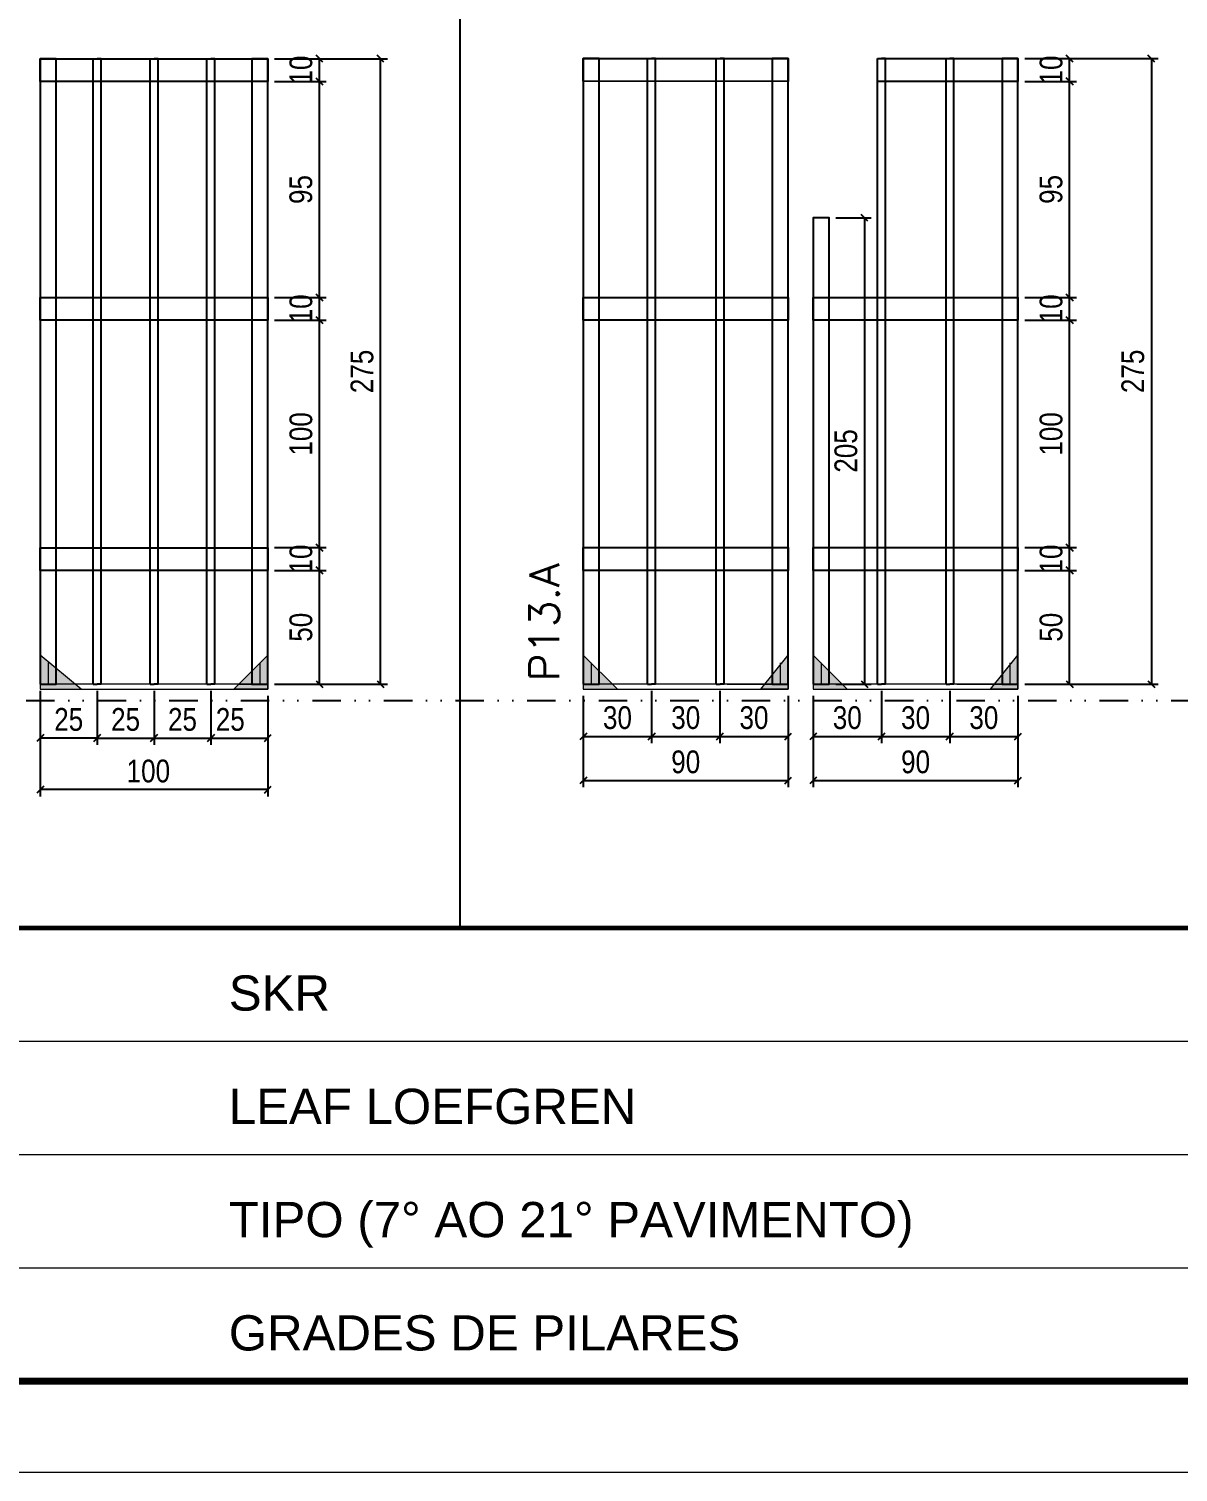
# Model space of a CAD drawing. Extents: x 14400 to 27878, y -21631 to 6985.
# Drawn here: x 19793 to 20298, y 3638 to 4272 of the extents above; entities that cross this region are included whole.
import ezdxf

# ---------------------------------------------------------------- set-up
doc = ezdxf.new("R2010")
doc.units = 0
for name, pattern in [('CONTINUO', [0]), ('DASHED', [0.75, 0.5, -0.25]), ('DIVIDE2', [0.625, 0.25, -0.125, 0, -0.125, 0, -0.125]), ('HIDDEN', [0.375, 0.25, -0.125])]:
    doc.linetypes.add(name, pattern=pattern)
for name, color, linetype in [('COTA', 241, 'Continuous'), ('Nível', 160, 'Continuous'), ('SARR_2.2x10', 60, 'Continuous'), ('SARR_3.5x7', 81, 'Continuous'), ('SARR_7x7', 40, 'Continuous')]:
    doc.layers.add(name, color=color, linetype=linetype)
for name, color, linetype, lineweight in [('Folhas', 255, 'Continuous', 9), ('Madeira', 126, 'Continuous', 18), ('Sarr 2.2x7', 40, 'Continuous', 9), ('SARRAFO DE PRESSAO', 251, 'DASHED', 9), ('Texto Seção', 7, 'Continuous', 15)]:
    doc.layers.add(name, color=color, linetype=linetype, lineweight=lineweight)
doc.styles.add('ARIAL', font='arial.ttf')
doc.styles.add('COTA TECNICA', font='techl___.ttf', dxfattribs={"height": 10})
doc.styles.add('REGUA-120', font='ROMANS.shx', dxfattribs={"height": 15})
doc.dimstyles.new('PAINEL', dxfattribs={"dimtxt": 10, "dimasz": 3, "dimexe": 3, "dimexo": 3, "dimgap": 3, "dimtad": 1, "dimdec": 1, "dimzin": 12, "dimdsep": 46, "dimtxsty": 'COTA TECNICA', "dimblk1": 'OBLIQUE', "dimblk2": 'OBLIQUE', "dimsah": 1, "dimcen": 0.9, "dimclrd": 4, "dimclre": 4, "dimclrt": 240, "dimadec": 1, "dimazin": 3, "dimtfac": 1, "dimtdec": 1, "dimtmove": 0, "dimatfit": 3, "dimfxl": 1, "dimtolj": 1, "dimtzin": 12, "dimarcsym": 0})

# ---------------------------------------------------------------- blocks, each defined once
blk = doc.blocks.new('9999999999')
at = {"color": 30, "linetype": 'CONTINUO'}
for p, q in [((98564.56, 34379.64), (99583.98, 34379.64)), ((98564.56, 34329.83), (99487.98, 34329.83)), ((98564.56, 34280.02), (99487.98, 34280.02))]:
    blk.add_line(p, q, dxfattribs=at)
at = {"color": 30, "linetype": 'CONTINUO', "const_width": 2}
blk.add_lwpolyline([(99583.98, 34230.21), (99583.98, 34414.45, 0.414214), (99568.98, 34429.45), (98228.98, 34429.45, 0.414214), (98213.98, 34414.45), (98213.98, 34245.21, 0.414214), (98228.98, 34230.21), (99583.98, 34230.21)], format="xyb", dxfattribs=at)
at = {"layer": 'Folhas'}
blk.add_lwpolyline([(98138.98, 34190.21), (99623.98, 34190.21), (99623.98, 35240.21), (98138.98, 35240.21)], close=True, dxfattribs=at)
at = {"layer": 'Folhas', "color": 30, "const_width": 3}
blk.add_lwpolyline([(98213.98, 34230.21), (99583.98, 34230.21), (99583.98, 35200.21), (98213.98, 35200.21)], close=True, dxfattribs=at)
at = {"color": 7, "linetype": 'Continuous', "ltscale": 5, "style": 'ARIAL'}
for s, height, p in [('SKR', 15.483, (98837.68, 34393.13)), ('LEAF LOEFGREN', 15.4829, (98837.68, 34343.32)), ('TIPO (7° AO 21° PAVIMENTO)', 15.4829, (98837.68, 34293.51)), ('GRADES DE PILARES', 15.4829, (98837.68, 34243.7))]:
    blk.add_text(s, height=height, dxfattribs=at).set_placement(p)
blk = doc.blocks.new('_Oblique')
at = {"color": 0, "linetype": 'ByBlock', "lineweight": -2}
blk.add_line((-0.5, -0.5), (0.5, 0.5), dxfattribs=at)
blk = doc.blocks.new('*D6192')
at = {"layer": 'COTA', "color": 4, "lineweight": -2, "transparency": 16777216}
for p, q in [((19797.82, 3965.86), (19797.82, 3934.68)), ((19897.82, 3965.86), (19897.82, 3934.68)), ((19897.82, 3937.68), (19797.82, 3937.68))]:
    blk.add_line(p, q, dxfattribs=at)
at = {"layer": 'Defpoints', "color": 0, "transparency": 16777216}
for p in [(19797.82, 3968.86), (19897.82, 3968.86), (19797.82, 3937.68)]:
    blk.add_point(p, dxfattribs=at)
at = {"layer": 'COTA', "color": 4, "lineweight": -2, "transparency": 16777216, "xscale": 3, "yscale": 3, "zscale": 3, "rotation": 180}
blk.add_blockref('_Oblique', (19797.82, 3937.68), dxfattribs=at)
at = {"layer": 'COTA', "color": 4, "lineweight": -2, "transparency": 16777216, "xscale": 3, "yscale": 3, "zscale": 3}
blk.add_blockref('_Oblique', (19897.82, 3937.68), dxfattribs=at)
at = {"layer": 'COTA', "color": 240, "transparency": 16777216, "insert": (19845.32, 3945.79), "char_height": 10, "attachment_point": 5, "style": 'COTA TECNICA'}
blk.add_mtext('\\A1;100', dxfattribs=at)
blk = doc.blocks.new('*D6193')
at = {"layer": 'COTA', "color": 4, "lineweight": -2, "transparency": 16777216}
for p, q in [((19797.82, 3981.06), (19797.82, 3957.36)), ((19822.82, 3981.06), (19822.82, 3957.36)), ((19822.82, 3960.36), (19797.82, 3960.36))]:
    blk.add_line(p, q, dxfattribs=at)
at = {"layer": 'Defpoints', "color": 0, "transparency": 16777216}
for p in [(19797.82, 3984.06), (19822.82, 3984.06), (19797.82, 3960.36)]:
    blk.add_point(p, dxfattribs=at)
at = {"layer": 'COTA', "color": 4, "lineweight": -2, "transparency": 16777216, "xscale": 3, "yscale": 3, "zscale": 3, "rotation": 180}
blk.add_blockref('_Oblique', (19797.82, 3960.36), dxfattribs=at)
at = {"layer": 'COTA', "color": 4, "lineweight": -2, "transparency": 16777216, "xscale": 3, "yscale": 3, "zscale": 3}
blk.add_blockref('_Oblique', (19822.82, 3960.36), dxfattribs=at)
at = {"layer": 'COTA', "color": 240, "transparency": 16777216, "insert": (19810.32, 3968.47), "char_height": 10, "attachment_point": 5, "style": 'COTA TECNICA'}
blk.add_mtext('\\A1;25', dxfattribs=at)
blk = doc.blocks.new('*D6194')
at = {"layer": 'COTA', "color": 4, "lineweight": -2, "transparency": 16777216}
for p, q in [((19872.82, 3981.06), (19872.82, 3957.36)), ((19897.82, 3978.86), (19897.82, 3957.36)), ((19872.82, 3960.36), (19897.82, 3960.36))]:
    blk.add_line(p, q, dxfattribs=at)
at = {"layer": 'Defpoints', "color": 0, "transparency": 16777216}
for p in [(19872.82, 3984.06), (19897.82, 3981.86), (19897.82, 3960.36)]:
    blk.add_point(p, dxfattribs=at)
at = {"layer": 'COTA', "color": 4, "lineweight": -2, "transparency": 16777216, "xscale": 3, "yscale": 3, "zscale": 3, "rotation": 180}
blk.add_blockref('_Oblique', (19872.82, 3960.36), dxfattribs=at)
at = {"layer": 'COTA', "color": 4, "lineweight": -2, "transparency": 16777216, "xscale": 3, "yscale": 3, "zscale": 3}
blk.add_blockref('_Oblique', (19897.82, 3960.36), dxfattribs=at)
at = {"layer": 'COTA', "color": 240, "transparency": 16777216, "insert": (19881.32, 3968.47), "char_height": 10, "attachment_point": 5, "style": 'COTA TECNICA'}
blk.add_mtext('\\A1;25', dxfattribs=at)
blk = doc.blocks.new('*D6195')
at = {"layer": 'COTA', "color": 4, "lineweight": -2, "transparency": 16777216}
for p, q in [((19822.82, 3981.06), (19822.82, 3957.36)), ((19847.82, 3981.06), (19847.82, 3957.36)), ((19822.82, 3960.36), (19847.82, 3960.36))]:
    blk.add_line(p, q, dxfattribs=at)
at = {"layer": 'Defpoints', "color": 0, "transparency": 16777216}
for p in [(19822.82, 3984.06), (19847.82, 3984.06), (19847.82, 3960.36)]:
    blk.add_point(p, dxfattribs=at)
at = {"layer": 'COTA', "color": 4, "lineweight": -2, "transparency": 16777216, "xscale": 3, "yscale": 3, "zscale": 3, "rotation": 180}
blk.add_blockref('_Oblique', (19822.82, 3960.36), dxfattribs=at)
at = {"layer": 'COTA', "color": 4, "lineweight": -2, "transparency": 16777216, "xscale": 3, "yscale": 3, "zscale": 3}
blk.add_blockref('_Oblique', (19847.82, 3960.36), dxfattribs=at)
at = {"layer": 'COTA', "color": 240, "transparency": 16777216, "insert": (19835.32, 3968.47), "char_height": 10, "attachment_point": 5, "style": 'COTA TECNICA'}
blk.add_mtext('\\A1;25', dxfattribs=at)
blk = doc.blocks.new('*D6196')
at = {"layer": 'COTA', "color": 4, "lineweight": -2, "transparency": 16777216}
for p, q in [((19900.82, 4034.06), (19923.52, 4034.06)), ((19920.52, 3984.06), (19920.52, 4034.06)), ((19900.82, 3984.06), (19923.52, 3984.06))]:
    blk.add_line(p, q, dxfattribs=at)
at = {"layer": 'Defpoints', "color": 0, "transparency": 16777216}
for p in [(19897.82, 4034.06), (19920.52, 4034.06), (19897.82, 3984.06)]:
    blk.add_point(p, dxfattribs=at)
at = {"layer": 'COTA', "color": 4, "lineweight": -2, "transparency": 16777216, "xscale": 3, "yscale": 3, "zscale": 3}
for p, rotation in [((19920.52, 4034.06), 90), ((19920.52, 3984.06), 270)]:
    blk.add_blockref('_Oblique', p, dxfattribs=dict(at, rotation=rotation))
at = {"layer": 'COTA', "color": 240, "transparency": 16777216, "insert": (19912.41, 4009.06), "char_height": 10, "attachment_point": 5, "rotation": 90, "style": 'COTA TECNICA'}
blk.add_mtext('\\A1;50', dxfattribs=at)
blk = doc.blocks.new('*D6197')
at = {"layer": 'COTA', "color": 4, "lineweight": -2, "transparency": 16777216}
for p, q in [((19847.82, 3981.06), (19847.82, 3957.36)), ((19872.82, 3981.06), (19872.82, 3957.36)), ((19847.82, 3960.36), (19872.82, 3960.36))]:
    blk.add_line(p, q, dxfattribs=at)
at = {"layer": 'Defpoints', "color": 0, "transparency": 16777216}
for p in [(19847.82, 3984.06), (19872.82, 3984.06), (19872.82, 3960.36)]:
    blk.add_point(p, dxfattribs=at)
at = {"layer": 'COTA', "color": 4, "lineweight": -2, "transparency": 16777216, "xscale": 3, "yscale": 3, "zscale": 3, "rotation": 180}
blk.add_blockref('_Oblique', (19847.82, 3960.36), dxfattribs=at)
at = {"layer": 'COTA', "color": 4, "lineweight": -2, "transparency": 16777216, "xscale": 3, "yscale": 3, "zscale": 3}
blk.add_blockref('_Oblique', (19872.82, 3960.36), dxfattribs=at)
at = {"layer": 'COTA', "color": 240, "transparency": 16777216, "insert": (19860.32, 3968.47), "char_height": 10, "attachment_point": 5, "style": 'COTA TECNICA'}
blk.add_mtext('\\A1;25', dxfattribs=at)
blk = doc.blocks.new('*D6198')
at = {"layer": 'COTA', "color": 4, "lineweight": -2, "transparency": 16777216}
for p, q in [((19900.82, 4044.06), (19923.52, 4044.06)), ((19920.52, 4034.06), (19920.52, 4044.06)), ((19900.82, 4034.06), (19923.52, 4034.06))]:
    blk.add_line(p, q, dxfattribs=at)
at = {"layer": 'Defpoints', "color": 0, "transparency": 16777216}
for p in [(19897.82, 4044.06), (19920.52, 4044.06), (19897.82, 4034.06)]:
    blk.add_point(p, dxfattribs=at)
at = {"layer": 'COTA', "color": 4, "lineweight": -2, "transparency": 16777216, "xscale": 3, "yscale": 3, "zscale": 3}
for p, rotation in [((19920.52, 4044.06), 90), ((19920.52, 4034.06), 270)]:
    blk.add_blockref('_Oblique', p, dxfattribs=dict(at, rotation=rotation))
at = {"layer": 'COTA', "color": 240, "transparency": 16777216, "insert": (19912.41, 4039.06), "char_height": 10, "attachment_point": 5, "rotation": 90, "style": 'COTA TECNICA'}
blk.add_mtext('\\A1;10', dxfattribs=at)
blk = doc.blocks.new('*D6199')
at = {"layer": 'COTA', "color": 4, "lineweight": -2, "transparency": 16777216}
for p, q in [((19900.82, 4144.06), (19923.52, 4144.06)), ((19920.52, 4044.06), (19920.52, 4144.06)), ((19900.82, 4044.06), (19923.52, 4044.06))]:
    blk.add_line(p, q, dxfattribs=at)
at = {"layer": 'Defpoints', "color": 0, "transparency": 16777216}
for p in [(19897.82, 4144.06), (19920.52, 4144.06), (19897.82, 4044.06)]:
    blk.add_point(p, dxfattribs=at)
at = {"layer": 'COTA', "color": 4, "lineweight": -2, "transparency": 16777216, "xscale": 3, "yscale": 3, "zscale": 3}
for p, rotation in [((19920.52, 4144.06), 90), ((19920.52, 4044.06), 270)]:
    blk.add_blockref('_Oblique', p, dxfattribs=dict(at, rotation=rotation))
at = {"layer": 'COTA', "color": 240, "transparency": 16777216, "insert": (19912.41, 4094.06), "char_height": 10, "attachment_point": 5, "rotation": 90, "style": 'COTA TECNICA'}
blk.add_mtext('\\A1;100', dxfattribs=at)
blk = doc.blocks.new('*D6200')
at = {"layer": 'COTA', "color": 4, "lineweight": -2, "transparency": 16777216}
for p, q in [((19900.82, 4154.06), (19923.52, 4154.06)), ((19920.52, 4144.06), (19920.52, 4154.06)), ((19900.82, 4144.06), (19923.52, 4144.06))]:
    blk.add_line(p, q, dxfattribs=at)
at = {"layer": 'Defpoints', "color": 0, "transparency": 16777216}
for p in [(19897.82, 4154.06), (19920.52, 4154.06), (19897.82, 4144.06)]:
    blk.add_point(p, dxfattribs=at)
at = {"layer": 'COTA', "color": 4, "lineweight": -2, "transparency": 16777216, "xscale": 3, "yscale": 3, "zscale": 3}
for p, rotation in [((19920.52, 4154.06), 90), ((19920.52, 4144.06), 270)]:
    blk.add_blockref('_Oblique', p, dxfattribs=dict(at, rotation=rotation))
at = {"layer": 'COTA', "color": 240, "transparency": 16777216, "insert": (19912.41, 4149.06), "char_height": 10, "attachment_point": 5, "rotation": 90, "style": 'COTA TECNICA'}
blk.add_mtext('\\A1;10', dxfattribs=at)
blk = doc.blocks.new('*D6207')
at = {"layer": 'COTA', "color": 4, "lineweight": -2, "transparency": 16777216}
for p, q in [((19900.82, 4259.03), (19950.35, 4259.03)), ((19947.35, 3984.06), (19947.35, 4259.03)), ((19900.82, 3984.06), (19950.35, 3984.06))]:
    blk.add_line(p, q, dxfattribs=at)
at = {"layer": 'Defpoints', "color": 0, "transparency": 16777216}
for p in [(19897.82, 4259.03), (19947.35, 4259.03), (19897.82, 3984.06)]:
    blk.add_point(p, dxfattribs=at)
at = {"layer": 'COTA', "color": 4, "lineweight": -2, "transparency": 16777216, "xscale": 3, "yscale": 3, "zscale": 3}
for p, rotation in [((19947.35, 4259.03), 90), ((19947.35, 3984.06), 270)]:
    blk.add_blockref('_Oblique', p, dxfattribs=dict(at, rotation=rotation))
at = {"layer": 'COTA', "color": 240, "transparency": 16777216, "insert": (19939.24, 4121.54), "char_height": 10, "attachment_point": 5, "rotation": 90, "style": 'COTA TECNICA'}
blk.add_mtext('\\A1;275', dxfattribs=at)
blk = doc.blocks.new('*D6201')
at = {"layer": 'COTA', "color": 4, "lineweight": -2, "transparency": 16777216}
for p, q in [((19900.82, 4259.06), (19923.52, 4259.06)), ((19920.52, 4249.06), (19920.52, 4259.06)), ((19900.82, 4249.06), (19923.52, 4249.06))]:
    blk.add_line(p, q, dxfattribs=at)
at = {"layer": 'Defpoints', "color": 0, "transparency": 16777216}
for p in [(19897.82, 4259.06), (19920.52, 4259.06), (19897.82, 4249.06)]:
    blk.add_point(p, dxfattribs=at)
at = {"layer": 'COTA', "color": 4, "lineweight": -2, "transparency": 16777216, "xscale": 3, "yscale": 3, "zscale": 3}
for p, rotation in [((19920.52, 4259.06), 90), ((19920.52, 4249.06), 270)]:
    blk.add_blockref('_Oblique', p, dxfattribs=dict(at, rotation=rotation))
at = {"layer": 'COTA', "color": 240, "transparency": 16777216, "insert": (19912.41, 4254.06), "char_height": 10, "attachment_point": 5, "rotation": 90, "style": 'COTA TECNICA'}
blk.add_mtext('\\A1;10', dxfattribs=at)
blk = doc.blocks.new('*D6208')
at = {"layer": 'COTA', "color": 4, "lineweight": -2, "transparency": 16777216}
for p, q in [((19900.82, 4249.03), (19923.52, 4249.03)), ((19920.52, 4154.03), (19920.52, 4249.03)), ((19900.82, 4154.03), (19923.52, 4154.03))]:
    blk.add_line(p, q, dxfattribs=at)
at = {"layer": 'Defpoints', "color": 0, "transparency": 16777216}
for p in [(19897.82, 4249.03), (19920.52, 4249.03), (19897.82, 4154.03)]:
    blk.add_point(p, dxfattribs=at)
at = {"layer": 'COTA', "color": 4, "lineweight": -2, "transparency": 16777216, "xscale": 3, "yscale": 3, "zscale": 3}
for p, rotation in [((19920.52, 4249.03), 90), ((19920.52, 4154.03), 270)]:
    blk.add_blockref('_Oblique', p, dxfattribs=dict(at, rotation=rotation))
at = {"layer": 'COTA', "color": 240, "transparency": 16777216, "insert": (19912.38, 4201.53), "char_height": 10, "attachment_point": 5, "rotation": 90, "style": 'COTA TECNICA'}
blk.add_mtext('\\A1;95', dxfattribs=at)
blk = doc.blocks.new('*D6214')
at = {"layer": 'COTA', "color": 4, "lineweight": -2, "transparency": 16777216}
for p, q in [((20167.47, 3981.06), (20167.47, 3958.04)), ((20137.47, 3978.86), (20137.47, 3958.04)), ((20137.47, 3961.04), (20167.47, 3961.04))]:
    blk.add_line(p, q, dxfattribs=at)
at = {"layer": 'Defpoints', "color": 0, "transparency": 16777216}
for p in [(20137.47, 3981.86), (20167.47, 3984.06), (20167.47, 3961.04)]:
    blk.add_point(p, dxfattribs=at)
at = {"layer": 'COTA', "color": 4, "lineweight": -2, "transparency": 16777216, "xscale": 3, "yscale": 3, "zscale": 3, "rotation": 180}
blk.add_blockref('_Oblique', (20137.47, 3961.04), dxfattribs=at)
at = {"layer": 'COTA', "color": 4, "lineweight": -2, "transparency": 16777216, "xscale": 3, "yscale": 3, "zscale": 3}
blk.add_blockref('_Oblique', (20167.47, 3961.04), dxfattribs=at)
at = {"layer": 'COTA', "color": 240, "transparency": 16777216, "insert": (20152.47, 3969.26), "char_height": 10, "attachment_point": 5, "style": 'COTA TECNICA'}
blk.add_mtext('\\A1;30', dxfattribs=at)
blk = doc.blocks.new('*D6215')
at = {"layer": 'COTA', "color": 4, "lineweight": -2, "transparency": 16777216}
for p, q in [((20167.47, 3981.06), (20167.47, 3958.04)), ((20197.47, 3981.06), (20197.47, 3958.04)), ((20167.47, 3961.04), (20197.47, 3961.04))]:
    blk.add_line(p, q, dxfattribs=at)
at = {"layer": 'Defpoints', "color": 0, "transparency": 16777216}
for p in [(20167.47, 3984.06), (20197.47, 3984.06), (20197.47, 3961.04)]:
    blk.add_point(p, dxfattribs=at)
at = {"layer": 'COTA', "color": 4, "lineweight": -2, "transparency": 16777216, "xscale": 3, "yscale": 3, "zscale": 3, "rotation": 180}
blk.add_blockref('_Oblique', (20167.47, 3961.04), dxfattribs=at)
at = {"layer": 'COTA', "color": 4, "lineweight": -2, "transparency": 16777216, "xscale": 3, "yscale": 3, "zscale": 3}
blk.add_blockref('_Oblique', (20197.47, 3961.04), dxfattribs=at)
at = {"layer": 'COTA', "color": 240, "transparency": 16777216, "insert": (20182.47, 3969.26), "char_height": 10, "attachment_point": 5, "style": 'COTA TECNICA'}
blk.add_mtext('\\A1;30', dxfattribs=at)
blk = doc.blocks.new('*D6216')
at = {"layer": 'COTA', "color": 4, "lineweight": -2, "transparency": 16777216}
for p, q in [((20197.47, 3981.06), (20197.47, 3958.04)), ((20227.47, 3978.86), (20227.47, 3958.04)), ((20197.47, 3961.04), (20227.47, 3961.04))]:
    blk.add_line(p, q, dxfattribs=at)
at = {"layer": 'Defpoints', "color": 0, "transparency": 16777216}
for p in [(20197.47, 3984.06), (20227.47, 3981.86), (20227.47, 3961.04)]:
    blk.add_point(p, dxfattribs=at)
at = {"layer": 'COTA', "color": 4, "lineweight": -2, "transparency": 16777216, "xscale": 3, "yscale": 3, "zscale": 3, "rotation": 180}
blk.add_blockref('_Oblique', (20197.47, 3961.04), dxfattribs=at)
at = {"layer": 'COTA', "color": 4, "lineweight": -2, "transparency": 16777216, "xscale": 3, "yscale": 3, "zscale": 3}
blk.add_blockref('_Oblique', (20227.47, 3961.04), dxfattribs=at)
at = {"layer": 'COTA', "color": 240, "transparency": 16777216, "insert": (20212.47, 3969.26), "char_height": 10, "attachment_point": 5, "style": 'COTA TECNICA'}
blk.add_mtext('\\A1;30', dxfattribs=at)
blk = doc.blocks.new('*D6217')
at = {"layer": 'COTA', "color": 4, "lineweight": -2, "transparency": 16777216}
for p, q in [((20137.47, 3978.86), (20137.47, 3938.68)), ((20227.47, 3978.86), (20227.47, 3938.68)), ((20137.47, 3941.68), (20227.47, 3941.68))]:
    blk.add_line(p, q, dxfattribs=at)
at = {"layer": 'Defpoints', "color": 0, "transparency": 16777216}
for p in [(20137.47, 3981.86), (20227.47, 3981.86), (20227.47, 3941.68)]:
    blk.add_point(p, dxfattribs=at)
at = {"layer": 'COTA', "color": 4, "lineweight": -2, "transparency": 16777216, "xscale": 3, "yscale": 3, "zscale": 3, "rotation": 180}
blk.add_blockref('_Oblique', (20137.47, 3941.68), dxfattribs=at)
at = {"layer": 'COTA', "color": 4, "lineweight": -2, "transparency": 16777216, "xscale": 3, "yscale": 3, "zscale": 3}
blk.add_blockref('_Oblique', (20227.47, 3941.68), dxfattribs=at)
at = {"layer": 'COTA', "color": 240, "transparency": 16777216, "insert": (20182.47, 3949.81), "char_height": 10, "attachment_point": 5, "style": 'COTA TECNICA'}
blk.add_mtext('\\A1;90', dxfattribs=at)
blk = doc.blocks.new('*D6218')
at = {"layer": 'COTA', "color": 4, "lineweight": -2, "transparency": 16777216}
for p, q in [((20230.47, 4034.06), (20253.17, 4034.06)), ((20250.17, 3984.06), (20250.17, 4034.06)), ((20230.47, 3984.06), (20253.17, 3984.06))]:
    blk.add_line(p, q, dxfattribs=at)
at = {"layer": 'Defpoints', "color": 0, "transparency": 16777216}
for p in [(20227.47, 4034.06), (20250.17, 4034.06), (20227.47, 3984.06)]:
    blk.add_point(p, dxfattribs=at)
at = {"layer": 'COTA', "color": 4, "lineweight": -2, "transparency": 16777216, "xscale": 3, "yscale": 3, "zscale": 3}
for p, rotation in [((20250.17, 4034.06), 90), ((20250.17, 3984.06), 270)]:
    blk.add_blockref('_Oblique', p, dxfattribs=dict(at, rotation=rotation))
at = {"layer": 'COTA', "color": 240, "transparency": 16777216, "insert": (20242.06, 4009.06), "char_height": 10, "attachment_point": 5, "rotation": 90, "style": 'COTA TECNICA'}
blk.add_mtext('\\A1;50', dxfattribs=at)
blk = doc.blocks.new('*D6219')
at = {"layer": 'COTA', "color": 4, "lineweight": -2, "transparency": 16777216}
for p, q in [((20230.47, 4044.06), (20253.17, 4044.06)), ((20250.17, 4034.06), (20250.17, 4044.06)), ((20230.47, 4034.06), (20253.17, 4034.06))]:
    blk.add_line(p, q, dxfattribs=at)
at = {"layer": 'Defpoints', "color": 0, "transparency": 16777216}
for p in [(20227.47, 4044.06), (20250.17, 4044.06), (20227.47, 4034.06)]:
    blk.add_point(p, dxfattribs=at)
at = {"layer": 'COTA', "color": 4, "lineweight": -2, "transparency": 16777216, "xscale": 3, "yscale": 3, "zscale": 3}
for p, rotation in [((20250.17, 4044.06), 90), ((20250.17, 4034.06), 270)]:
    blk.add_blockref('_Oblique', p, dxfattribs=dict(at, rotation=rotation))
at = {"layer": 'COTA', "color": 240, "transparency": 16777216, "insert": (20242.07, 4039.06), "char_height": 10, "attachment_point": 5, "rotation": 90, "style": 'COTA TECNICA'}
blk.add_mtext('\\A1;10', dxfattribs=at)
blk = doc.blocks.new('*D6220')
at = {"layer": 'COTA', "color": 4, "lineweight": -2, "transparency": 16777216}
for p, q in [((20230.47, 4144.06), (20253.17, 4144.06)), ((20250.17, 4044.06), (20250.17, 4144.06)), ((20230.47, 4044.06), (20253.17, 4044.06))]:
    blk.add_line(p, q, dxfattribs=at)
at = {"layer": 'Defpoints', "color": 0, "transparency": 16777216}
for p in [(20227.47, 4144.06), (20250.17, 4144.06), (20227.47, 4044.06)]:
    blk.add_point(p, dxfattribs=at)
at = {"layer": 'COTA', "color": 4, "lineweight": -2, "transparency": 16777216, "xscale": 3, "yscale": 3, "zscale": 3}
for p, rotation in [((20250.17, 4144.06), 90), ((20250.17, 4044.06), 270)]:
    blk.add_blockref('_Oblique', p, dxfattribs=dict(at, rotation=rotation))
at = {"layer": 'COTA', "color": 240, "transparency": 16777216, "insert": (20242.07, 4094.06), "char_height": 10, "attachment_point": 5, "rotation": 90, "style": 'COTA TECNICA'}
blk.add_mtext('\\A1;100', dxfattribs=at)
blk = doc.blocks.new('*D6221')
at = {"layer": 'COTA', "color": 4, "lineweight": -2, "transparency": 16777216}
for p, q in [((20230.47, 4154.06), (20253.17, 4154.06)), ((20250.17, 4144.06), (20250.17, 4154.06)), ((20230.47, 4144.06), (20253.17, 4144.06))]:
    blk.add_line(p, q, dxfattribs=at)
at = {"layer": 'Defpoints', "color": 0, "transparency": 16777216}
for p in [(20227.47, 4154.06), (20250.17, 4154.06), (20227.47, 4144.06)]:
    blk.add_point(p, dxfattribs=at)
at = {"layer": 'COTA', "color": 4, "lineweight": -2, "transparency": 16777216, "xscale": 3, "yscale": 3, "zscale": 3}
for p, rotation in [((20250.17, 4154.06), 90), ((20250.17, 4144.06), 270)]:
    blk.add_blockref('_Oblique', p, dxfattribs=dict(at, rotation=rotation))
at = {"layer": 'COTA', "color": 240, "transparency": 16777216, "insert": (20242.07, 4149.06), "char_height": 10, "attachment_point": 5, "rotation": 90, "style": 'COTA TECNICA'}
blk.add_mtext('\\A1;10', dxfattribs=at)
blk = doc.blocks.new('*D6222')
at = {"layer": 'COTA', "color": 4, "lineweight": -2, "transparency": 16777216}
for p, q in [((20066.47, 3981.06), (20066.47, 3958.04)), ((20036.47, 3978.86), (20036.47, 3958.04)), ((20036.47, 3961.04), (20066.47, 3961.04))]:
    blk.add_line(p, q, dxfattribs=at)
at = {"layer": 'Defpoints', "color": 0, "transparency": 16777216}
for p in [(20036.47, 3981.86), (20066.47, 3984.06), (20066.47, 3961.04)]:
    blk.add_point(p, dxfattribs=at)
at = {"layer": 'COTA', "color": 4, "lineweight": -2, "transparency": 16777216, "xscale": 3, "yscale": 3, "zscale": 3, "rotation": 180}
blk.add_blockref('_Oblique', (20036.47, 3961.04), dxfattribs=at)
at = {"layer": 'COTA', "color": 4, "lineweight": -2, "transparency": 16777216, "xscale": 3, "yscale": 3, "zscale": 3}
blk.add_blockref('_Oblique', (20066.47, 3961.04), dxfattribs=at)
at = {"layer": 'COTA', "color": 240, "transparency": 16777216, "insert": (20051.47, 3969.26), "char_height": 10, "attachment_point": 5, "style": 'COTA TECNICA'}
blk.add_mtext('\\A1;30', dxfattribs=at)
blk = doc.blocks.new('*D6223')
at = {"layer": 'COTA', "color": 4, "lineweight": -2, "transparency": 16777216}
for p, q in [((20066.47, 3981.06), (20066.47, 3958.04)), ((20096.47, 3981.06), (20096.47, 3958.04)), ((20066.47, 3961.04), (20096.47, 3961.04))]:
    blk.add_line(p, q, dxfattribs=at)
at = {"layer": 'Defpoints', "color": 0, "transparency": 16777216}
for p in [(20066.47, 3984.06), (20096.47, 3984.06), (20096.47, 3961.04)]:
    blk.add_point(p, dxfattribs=at)
at = {"layer": 'COTA', "color": 4, "lineweight": -2, "transparency": 16777216, "xscale": 3, "yscale": 3, "zscale": 3, "rotation": 180}
blk.add_blockref('_Oblique', (20066.47, 3961.04), dxfattribs=at)
at = {"layer": 'COTA', "color": 4, "lineweight": -2, "transparency": 16777216, "xscale": 3, "yscale": 3, "zscale": 3}
blk.add_blockref('_Oblique', (20096.47, 3961.04), dxfattribs=at)
at = {"layer": 'COTA', "color": 240, "transparency": 16777216, "insert": (20081.47, 3969.26), "char_height": 10, "attachment_point": 5, "style": 'COTA TECNICA'}
blk.add_mtext('\\A1;30', dxfattribs=at)
blk = doc.blocks.new('*D6224')
at = {"layer": 'COTA', "color": 4, "lineweight": -2, "transparency": 16777216}
for p, q in [((20096.47, 3981.06), (20096.47, 3958.04)), ((20126.47, 3978.86), (20126.47, 3958.04)), ((20096.47, 3961.04), (20126.47, 3961.04))]:
    blk.add_line(p, q, dxfattribs=at)
at = {"layer": 'Defpoints', "color": 0, "transparency": 16777216}
for p in [(20096.47, 3984.06), (20126.47, 3981.86), (20126.47, 3961.04)]:
    blk.add_point(p, dxfattribs=at)
at = {"layer": 'COTA', "color": 4, "lineweight": -2, "transparency": 16777216, "xscale": 3, "yscale": 3, "zscale": 3, "rotation": 180}
blk.add_blockref('_Oblique', (20096.47, 3961.04), dxfattribs=at)
at = {"layer": 'COTA', "color": 4, "lineweight": -2, "transparency": 16777216, "xscale": 3, "yscale": 3, "zscale": 3}
blk.add_blockref('_Oblique', (20126.47, 3961.04), dxfattribs=at)
at = {"layer": 'COTA', "color": 240, "transparency": 16777216, "insert": (20111.47, 3969.26), "char_height": 10, "attachment_point": 5, "style": 'COTA TECNICA'}
blk.add_mtext('\\A1;30', dxfattribs=at)
blk = doc.blocks.new('*D6225')
at = {"layer": 'COTA', "color": 4, "lineweight": -2, "transparency": 16777216}
for p, q in [((20036.47, 3978.86), (20036.47, 3938.68)), ((20126.47, 3978.86), (20126.47, 3938.68)), ((20036.47, 3941.68), (20126.47, 3941.68))]:
    blk.add_line(p, q, dxfattribs=at)
at = {"layer": 'Defpoints', "color": 0, "transparency": 16777216}
for p in [(20036.47, 3981.86), (20126.47, 3981.86), (20126.47, 3941.68)]:
    blk.add_point(p, dxfattribs=at)
at = {"layer": 'COTA', "color": 4, "lineweight": -2, "transparency": 16777216, "xscale": 3, "yscale": 3, "zscale": 3, "rotation": 180}
blk.add_blockref('_Oblique', (20036.47, 3941.68), dxfattribs=at)
at = {"layer": 'COTA', "color": 4, "lineweight": -2, "transparency": 16777216, "xscale": 3, "yscale": 3, "zscale": 3}
blk.add_blockref('_Oblique', (20126.47, 3941.68), dxfattribs=at)
at = {"layer": 'COTA', "color": 240, "transparency": 16777216, "insert": (20081.47, 3949.81), "char_height": 10, "attachment_point": 5, "style": 'COTA TECNICA'}
blk.add_mtext('\\A1;90', dxfattribs=at)
blk = doc.blocks.new('*D6226')
at = {"layer": 'COTA', "color": 4, "lineweight": -2, "transparency": 16777216}
for p, q in [((20230.47, 4259.09), (20253.17, 4259.09)), ((20250.17, 4249.09), (20250.17, 4259.09)), ((20230.47, 4249.09), (20253.17, 4249.09))]:
    blk.add_line(p, q, dxfattribs=at)
at = {"layer": 'Defpoints', "color": 0, "transparency": 16777216}
for p in [(20227.47, 4259.09), (20250.17, 4259.09), (20227.47, 4249.09)]:
    blk.add_point(p, dxfattribs=at)
at = {"layer": 'COTA', "color": 4, "lineweight": -2, "transparency": 16777216, "xscale": 3, "yscale": 3, "zscale": 3}
for p, rotation in [((20250.17, 4259.09), 90), ((20250.17, 4249.09), 270)]:
    blk.add_blockref('_Oblique', p, dxfattribs=dict(at, rotation=rotation))
at = {"layer": 'COTA', "color": 240, "transparency": 16777216, "insert": (20242.07, 4254.09), "char_height": 10, "attachment_point": 5, "rotation": 90, "style": 'COTA TECNICA'}
blk.add_mtext('\\A1;10', dxfattribs=at)
blk = doc.blocks.new('*D6227')
at = {"layer": 'COTA', "color": 4, "lineweight": -2, "transparency": 16777216}
for p, q in [((20230.47, 4259.09), (20289.11, 4259.09)), ((20286.11, 4259.09), (20286.11, 3984.06)), ((20230.47, 3984.06), (20289.11, 3984.06))]:
    blk.add_line(p, q, dxfattribs=at)
at = {"layer": 'Defpoints', "color": 0, "transparency": 16777216}
for p in [(20227.47, 4259.09), (20227.47, 3984.06), (20286.11, 3984.06)]:
    blk.add_point(p, dxfattribs=at)
at = {"layer": 'COTA', "color": 4, "lineweight": -2, "transparency": 16777216, "xscale": 3, "yscale": 3, "zscale": 3}
for p, rotation in [((20286.11, 4259.09), 90), ((20286.11, 3984.06), 270)]:
    blk.add_blockref('_Oblique', p, dxfattribs=dict(at, rotation=rotation))
at = {"layer": 'COTA', "color": 240, "transparency": 16777216, "insert": (20278, 4121.58), "char_height": 10, "attachment_point": 5, "rotation": 90, "style": 'COTA TECNICA'}
blk.add_mtext('\\A1;275', dxfattribs=at)
blk = doc.blocks.new('*D6228')
at = {"layer": 'COTA', "color": 4, "lineweight": -2, "transparency": 16777216}
for p, q in [((20147.47, 4189.09), (20163.01, 4189.09)), ((20160.01, 4189.09), (20160.01, 3984.06)), ((20147.47, 3984.06), (20163.01, 3984.06))]:
    blk.add_line(p, q, dxfattribs=at)
at = {"layer": 'Defpoints', "color": 0, "transparency": 16777216}
for p in [(20144.47, 4189.09), (20144.47, 3984.06), (20160.01, 3984.06)]:
    blk.add_point(p, dxfattribs=at)
at = {"layer": 'COTA', "color": 4, "lineweight": -2, "transparency": 16777216, "xscale": 3, "yscale": 3, "zscale": 3}
for p, rotation in [((20160.01, 4189.09), 90), ((20160.01, 3984.06), 270)]:
    blk.add_blockref('_Oblique', p, dxfattribs=dict(at, rotation=rotation))
at = {"layer": 'COTA', "color": 240, "transparency": 16777216, "insert": (20151.9, 4086.58), "char_height": 10, "attachment_point": 5, "rotation": 90, "style": 'COTA TECNICA'}
blk.add_mtext('\\A1;205', dxfattribs=at)
blk = doc.blocks.new('*D6229')
at = {"layer": 'COTA', "color": 4, "lineweight": -2, "transparency": 16777216}
for p, q in [((20230.47, 4249.09), (20253.17, 4249.09)), ((20250.17, 4154.06), (20250.17, 4249.09)), ((20230.47, 4154.06), (20253.17, 4154.06))]:
    blk.add_line(p, q, dxfattribs=at)
at = {"layer": 'Defpoints', "color": 0, "transparency": 16777216}
for p in [(20227.47, 4249.09), (20250.17, 4249.09), (20227.47, 4154.06)]:
    blk.add_point(p, dxfattribs=at)
at = {"layer": 'COTA', "color": 4, "lineweight": -2, "transparency": 16777216, "xscale": 3, "yscale": 3, "zscale": 3}
for p, rotation in [((20250.17, 4249.09), 90), ((20250.17, 4154.06), 270)]:
    blk.add_blockref('_Oblique', p, dxfattribs=dict(at, rotation=rotation))
at = {"layer": 'COTA', "color": 240, "transparency": 16777216, "insert": (20242.03, 4201.58), "char_height": 10, "attachment_point": 5, "rotation": 90, "style": 'COTA TECNICA'}
blk.add_mtext('\\A1;95', dxfattribs=at)

msp = doc.modelspace()

# ---------------------------------------------------------------- hatches: boundary and pattern name
at = {"layer": 'Madeira'}
h = msp.add_hatch(color=252, dxfattribs=at)
h.dxf.hatch_style = 2
h.paths.add_polyline_path([(19797.82, 3996.86), (19797.82, 3981.86), (19815.82, 3981.86)])
h = msp.add_hatch(color=252, dxfattribs=at)
h.dxf.hatch_style = 2
h.paths.add_polyline_path([(19897.82, 3996.86), (19897.82, 3981.86), (19882.82, 3981.86)])
h = msp.add_hatch(color=252, dxfattribs=at)
h.dxf.hatch_style = 2
h.paths.add_polyline_path([(20036.47, 3996.86), (20036.47, 3981.86), (20051.47, 3981.86)])
h = msp.add_hatch(color=252, dxfattribs=at)
h.dxf.hatch_style = 2
h.paths.add_polyline_path([(20126.47, 3996.86), (20126.47, 3981.86), (20114.47, 3981.86)])
h = msp.add_hatch(color=252, dxfattribs=at)
h.dxf.hatch_style = 2
h.paths.add_polyline_path([(20137.47, 3996.86), (20137.47, 3981.86), (20152.47, 3981.86)])
h = msp.add_hatch(color=252, dxfattribs=at)
h.dxf.hatch_style = 2
h.paths.add_polyline_path([(20227.47, 3996.86), (20227.47, 3981.86), (20215.47, 3981.86)])

# ---------------------------------------------------------------- linework, layer by layer
at = {"layer": 'COTA'}
msp.add_line((19982.19, 4647.58), (19982.19, 3876.82), dxfattribs=at)
at = {"layer": 'Madeira', "color": 1, "linetype": 'HIDDEN'}
for p, q in [((19801.32, 3993.36), (19801.32, 3984.06)), ((19801.32, 3993.36), (19801.32, 3984.06)), ((19894.32, 3993.36), (19894.32, 3984.06)), ((19894.32, 3993.36), (19894.32, 3984.06)), ((20039.97, 3993.36), (20039.97, 3984.06)), ((20122.97, 3993.36), (20122.97, 3984.06)), ((20140.97, 3993.36), (20140.97, 3984.06)), ((20223.97, 3993.36), (20223.97, 3984.06)), ((19804.82, 3989.86), (19804.82, 3984.06)), ((20043.47, 3989.86), (20043.47, 3984.06)), ((20144.47, 3989.86), (20144.47, 3984.06)), ((19807.65, 3984.06), (19797.82, 3984.06)), ((19807.65, 3984.06), (19797.82, 3984.06)), ((19813.62, 3984.06), (19797.82, 3984.06)), ((19885.02, 3984.06), (19897.82, 3984.06)), ((19887.98, 3984.06), (19897.82, 3984.06)), ((19887.98, 3984.06), (19897.82, 3984.06)), ((20052.27, 3984.06), (20036.47, 3984.06)), ((20099.67, 3984.06), (20126.47, 3984.06)), ((20153.27, 3984.06), (20137.47, 3984.06)), ((20200.67, 3984.06), (20227.47, 3984.06))]:
    msp.add_line(p, q, dxfattribs=at)
at = {"layer": 'Madeira', "color": 250, "linetype": 'HIDDEN'}
for p, q in [((20039.97, 3993.36), (20039.97, 3984.06)), ((20122.97, 3993.36), (20122.97, 3984.06)), ((20140.97, 3993.36), (20140.97, 3984.06)), ((20223.97, 3993.36), (20223.97, 3984.06)), ((20046.31, 3984.06), (20036.47, 3984.06)), ((20046.31, 3984.06), (20036.47, 3984.06)), ((20116.64, 3984.06), (20126.47, 3984.06)), ((20116.64, 3984.06), (20126.47, 3984.06)), ((20147.31, 3984.06), (20137.47, 3984.06)), ((20147.31, 3984.06), (20137.47, 3984.06)), ((20217.64, 3984.06), (20227.47, 3984.06)), ((20217.64, 3984.06), (20227.47, 3984.06))]:
    msp.add_line(p, q, dxfattribs=at)
at = {"layer": 'Madeira'}
msp.add_line((19797.82, 3984.06), (19797.82, 3981.86), dxfattribs=at)
msp.add_line((19797.82, 3984.06), (19797.82, 3981.86), dxfattribs=at)
msp.add_line((19797.82, 3984.06), (19797.82, 3981.86), dxfattribs=at)
at = {"layer": 'Madeira', "color": 250}
for p, q in [((20036.47, 3984.06), (20036.47, 3981.86)), ((20036.47, 3984.06), (20036.47, 3981.86)), ((20036.47, 3984.06), (20036.47, 3981.86)), ((20137.47, 3984.06), (20137.47, 3981.86)), ((20137.47, 3984.06), (20137.47, 3981.86)), ((20137.47, 3984.06), (20137.47, 3981.86))]:
    msp.add_line(p, q, dxfattribs=at)
at = {"layer": 'Madeira', "color": 0}
for points in [[(19797.82, 3996.86), (19797.82, 3981.86), (19815.82, 3981.86), (19797.82, 3996.86)], [(19897.82, 3996.86), (19897.82, 3981.86), (19882.82, 3981.86), (19897.82, 3996.86)], [(20036.47, 3996.86), (20036.47, 3981.86), (20051.47, 3981.86), (20036.47, 3996.86)], [(20126.47, 3996.86), (20126.47, 3981.86), (20114.47, 3981.86), (20126.47, 3996.86)], [(20137.47, 3996.86), (20137.47, 3981.86), (20152.47, 3981.86), (20137.47, 3996.86)], [(20227.47, 3996.86), (20227.47, 3981.86), (20215.47, 3981.86), (20227.47, 3996.86)]]:
    msp.add_lwpolyline(points, dxfattribs=at)
at = {"layer": 'Nível', "color": 4, "linetype": 'DIVIDE2', "ltscale": 50}
msp.add_line((19256.97, 3976.86), (20626.97, 3976.86), dxfattribs=at)
at = {"layer": 'Sarr 2.2x7'}
for p, q in [((20036.47, 3984.06), (20036.47, 3981.86)), ((20126.47, 3981.86), (20126.47, 3984.06)), ((20137.47, 3984.06), (20137.47, 3981.86)), ((20227.47, 3981.86), (20227.47, 3984.06))]:
    msp.add_line(p, q, dxfattribs=at)
for points in [[(19897.82, 3984.06), (19797.82, 3984.06), (19797.82, 3981.86), (19897.82, 3981.86)], [(20126.47, 3984.06), (20036.47, 3984.06), (20036.47, 3981.86), (20126.47, 3981.86)], [(20227.47, 3984.06), (20137.47, 3984.06), (20137.47, 3981.86), (20227.47, 3981.86)]]:
    msp.add_lwpolyline(points, close=True, dxfattribs=at)
at = {"layer": 'SARR_2.2x10'}
for points in [[(19797.82, 4259.03), (19897.82, 4259.03), (19897.82, 4249.03), (19797.82, 4249.03)], [(20036.47, 4259.1), (20126.47, 4259.09), (20126.47, 4249.09), (20036.47, 4249.1)], [(20165.72, 4259.09), (20227.47, 4259.09), (20227.47, 4249.09), (20165.72, 4249.09)], [(19797.82, 4154.03), (19897.82, 4154.03), (19897.82, 4144.03), (19797.82, 4144.03)], [(20036.47, 4154.06), (20126.47, 4154.06), (20126.47, 4144.06), (20036.47, 4144.06)], [(20137.47, 4154.06), (20227.47, 4154.06), (20227.47, 4144.06), (20137.47, 4144.06)], [(19797.82, 4044.03), (19897.82, 4044.03), (19897.82, 4034.03), (19797.82, 4034.03)], [(20036.47, 4044.06), (20126.47, 4044.06), (20126.47, 4034.06), (20036.47, 4034.06)], [(20137.47, 4044.06), (20227.47, 4044.06), (20227.47, 4034.06), (20137.47, 4034.06)]]:
    msp.add_lwpolyline(points, close=True, dxfattribs=at)
at = {"layer": 'SARR_3.5x7'}
for p, q in [((19821.07, 3984.06), (19821.07, 4259.03)), ((19821.07, 4259.03), (19822.82, 4259.03)), ((19824.57, 4259.03), (19822.82, 4259.03)), ((19824.57, 3984.06), (19824.57, 4259.03)), ((19846.07, 3984.06), (19846.07, 4259.03)), ((19846.07, 4259.03), (19847.82, 4259.03)), ((19849.57, 4259.03), (19847.82, 4259.03)), ((19849.57, 3984.06), (19849.57, 4259.03)), ((19871.07, 3984.06), (19871.07, 4259.03)), ((19871.07, 4259.03), (19872.82, 4259.03)), ((19874.57, 4259.03), (19872.82, 4259.03)), ((19874.57, 3984.06), (19874.57, 4259.03)), ((20064.72, 3984.06), (20064.72, 4259.1)), ((20064.72, 4259.1), (20066.47, 4259.1)), ((20068.22, 4259.1), (20066.47, 4259.1)), ((20068.22, 3984.06), (20068.22, 4259.1)), ((20094.85, 3984.06), (20094.85, 4259.1)), ((20094.85, 4259.1), (20096.6, 4259.1)), ((20098.35, 4259.1), (20096.6, 4259.1)), ((20098.35, 3984.06), (20098.35, 4259.1)), ((20165.72, 3984.06), (20165.72, 4259.09)), ((20165.72, 4259.09), (20167.47, 4259.09)), ((20169.22, 4259.09), (20167.47, 4259.09)), ((20169.22, 3984.06), (20169.22, 4259.09)), ((20195.85, 3984.06), (20195.85, 4259.09)), ((20195.85, 4259.09), (20197.6, 4259.09)), ((20199.35, 4259.09), (20197.6, 4259.09)), ((20199.35, 3984.06), (20199.35, 4259.09)), ((19821.07, 3984.06), (19822.82, 3984.06)), ((19824.57, 3984.06), (19822.82, 3984.06)), ((19846.07, 3984.06), (19847.82, 3984.06)), ((19849.57, 3984.06), (19847.82, 3984.06)), ((19871.07, 3984.06), (19872.82, 3984.06)), ((19874.57, 3984.06), (19872.82, 3984.06)), ((20064.72, 3984.06), (20066.47, 3984.06)), ((20068.22, 3984.06), (20066.47, 3984.06)), ((20094.85, 3984.06), (20096.6, 3984.06)), ((20098.35, 3984.06), (20096.6, 3984.06)), ((20165.72, 3984.06), (20167.47, 3984.06)), ((20169.22, 3984.06), (20167.47, 3984.06)), ((20195.85, 3984.06), (20197.6, 3984.06)), ((20199.35, 3984.06), (20197.6, 3984.06))]:
    msp.add_line(p, q, dxfattribs=at)
at = {"layer": 'SARR_7x7'}
for points in [[(19797.82, 3984.06), (19804.82, 3984.06), (19804.82, 4259.03), (19797.82, 4259.03)], [(19890.82, 3984.06), (19897.82, 3984.06), (19897.82, 4259.03), (19890.82, 4259.03)], [(20036.47, 3984.06), (20043.47, 3984.06), (20043.47, 4259.1), (20036.47, 4259.1)], [(20119.47, 3984.06), (20126.47, 3984.06), (20126.47, 4259.1), (20119.47, 4259.1)], [(20220.47, 3984.06), (20227.47, 3984.06), (20227.47, 4259.09), (20220.47, 4259.09)], [(20137.47, 3984.06), (20144.47, 3984.06), (20144.47, 4189.09), (20137.47, 4189.09)]]:
    msp.add_lwpolyline(points, close=True, dxfattribs=at)

# ---------------------------------------------------------------- block references
at = {"layer": 'SARRAFO DE PRESSAO', "color": 6, "linetype": 'ByBlock'}
msp.add_blockref('9999999999', (-78957.01, -30552.63), dxfattribs=at)

# ---------------------------------------------------------------- texts
at = {"layer": 'Texto Seção', "style": 'REGUA-120', "width": 1.05}
msp.add_text('P13.A', height=13, rotation=90, dxfattribs=at).set_placement((20025.79, 3985.16))

# ---------------------------------------------------------------- dimensions: what is measured, and where the dimension line sits
at = {"layer": 'COTA'}
for base, p1, p2, angle, picture, middle in [((19920.52, 4259.06), (19897.82, 4249.06), (19897.82, 4259.06), 90, '*D6201', (19920.52, 4254.06)), ((20250.17, 4259.09), (20227.47, 4249.09), (20227.47, 4259.09), 90, '*D6226', (20250.17, 4254.09)), ((19920.52, 4154.06), (19897.82, 4144.06), (19897.82, 4154.06), 90, '*D6200', (19920.52, 4149.06)), ((20250.17, 4154.06), (20227.47, 4144.06), (20227.47, 4154.06), 90, '*D6221', (20250.17, 4149.06)), ((19920.52, 4044.06), (19897.82, 4034.06), (19897.82, 4044.06), 90, '*D6198', (19920.52, 4039.06)), ((20250.17, 4044.06), (20227.47, 4034.06), (20227.47, 4044.06), 90, '*D6219', (20250.17, 4039.06)), ((19797.82, 3937.68), (19897.82, 3968.86), (19797.82, 3968.86), 180, '*D6192', (19845.32, 3937.68))]:
    dim = msp.add_linear_dim(base=base, p1=p1, p2=p2, angle=angle, dimstyle='PAINEL', override={"dimtmove": 1}, dxfattribs=at)
    dim.commit()
    dim.dimension.update_dxf_attribs({"geometry": picture, "text_midpoint": middle, "dimtype": 160})
for base, p1, p2, picture, middle in [((19947.35, 4259.03), (19897.82, 3984.06), (19897.82, 4259.03), '*D6207', (19939.24, 4121.54)), ((20286.11, 3984.06), (20227.47, 4259.09), (20227.47, 3984.06), '*D6227', (20278, 4121.58)), ((19920.52, 4249.03), (19897.82, 4154.03), (19897.82, 4249.03), '*D6208', (19912.38, 4201.53)), ((20250.17, 4249.09), (20227.47, 4154.06), (20227.47, 4249.09), '*D6229', (20242.03, 4201.58)), ((20160.01, 3984.06), (20144.47, 4189.09), (20144.47, 3984.06), '*D6228', (20151.9, 4086.58))]:
    dim = msp.add_linear_dim(base=base, p1=p1, p2=p2, angle=90, dimstyle='PAINEL', dxfattribs=at)
    dim.commit()
    dim.dimension.update_dxf_attribs({"geometry": picture, "text_midpoint": middle})
for base, p1, p2, angle, picture, middle in [((19920.52, 4144.06), (19897.82, 4044.06), (19897.82, 4144.06), 90, '*D6199', (19912.41, 4094.06)), ((20250.17, 4144.06), (20227.47, 4044.06), (20227.47, 4144.06), 90, '*D6220', (20242.07, 4094.06)), ((19920.52, 4034.06), (19897.82, 3984.06), (19897.82, 4034.06), 90, '*D6196', (19912.41, 4009.06)), ((20250.17, 4034.06), (20227.47, 3984.06), (20227.47, 4034.06), 90, '*D6218', (20242.06, 4009.06)), ((19797.82, 3960.36), (19822.82, 3984.06), (19797.82, 3984.06), 180, '*D6193', (19810.32, 3968.47))]:
    dim = msp.add_linear_dim(base=base, p1=p1, p2=p2, angle=angle, dimstyle='PAINEL', override={"dimtmove": 1}, dxfattribs=at)
    dim.commit()
    dim.dimension.update_dxf_attribs({"geometry": picture, "text_midpoint": middle})
for base, p1, p2, picture, middle in [((19847.82, 3960.36), (19822.82, 3984.06), (19847.82, 3984.06), '*D6195', (19835.32, 3968.47)), ((19872.82, 3960.36), (19847.82, 3984.06), (19872.82, 3984.06), '*D6197', (19860.32, 3968.47)), ((20066.47, 3961.04), (20036.47, 3981.86), (20066.47, 3984.06), '*D6222', (20051.47, 3969.26)), ((20126.47, 3941.68), (20036.47, 3981.86), (20126.47, 3981.86), '*D6225', (20081.47, 3949.81)), ((20096.47, 3961.04), (20066.47, 3984.06), (20096.47, 3984.06), '*D6223', (20081.47, 3969.26)), ((20126.47, 3961.04), (20096.47, 3984.06), (20126.47, 3981.86), '*D6224', (20111.47, 3969.26)), ((20167.47, 3961.04), (20137.47, 3981.86), (20167.47, 3984.06), '*D6214', (20152.47, 3969.26)), ((20227.47, 3941.68), (20137.47, 3981.86), (20227.47, 3981.86), '*D6217', (20182.47, 3949.81)), ((20197.47, 3961.04), (20167.47, 3984.06), (20197.47, 3984.06), '*D6215', (20182.47, 3969.26)), ((20227.47, 3961.04), (20197.47, 3984.06), (20227.47, 3981.86), '*D6216', (20212.47, 3969.26))]:
    dim = msp.add_linear_dim(base=base, p1=p1, p2=p2, dimstyle='PAINEL', override={"dimtmove": 1}, dxfattribs=at)
    dim.commit()
    dim.dimension.update_dxf_attribs({"geometry": picture, "text_midpoint": middle})
dim = msp.add_linear_dim(base=(19897.82, 3960.36), p1=(19872.82, 3984.06), p2=(19897.82, 3981.86), dimstyle='PAINEL', override={"dimtmove": 1}, dxfattribs=at)
dim.commit()
dim.dimension.update_dxf_attribs({"geometry": '*D6194', "text_midpoint": (19881.32, 3960.36), "dimtype": 160})

doc.saveas('drawing.dxf')
